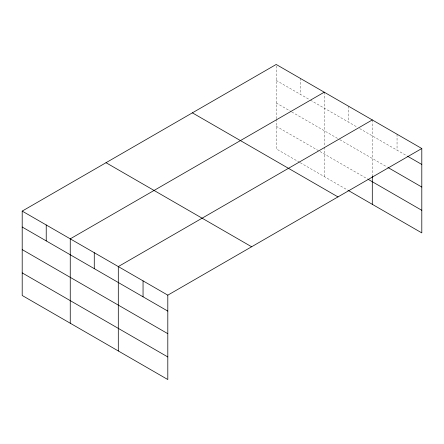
<?xml version="1.0" encoding="UTF-8"?>
<svg xmlns="http://www.w3.org/2000/svg" width="444" height="444" viewBox="0 0 444 444"><rect width="100%" height="100%" fill="white"/><g stroke="black" fill="none" stroke-linecap="round" stroke-linejoin="round"><path stroke-width="0.33" stroke-dasharray="2.22 1.67" d="M276.196 118.72L276.196 64.458M276.196 80.386L309.829 99.806M310.434 100.15L357.281 127.2M359.684 128.588L407.065 155.944M276.196 102.975L291.214 111.644M291.813 111.993L339.26 139.388M339.86 139.732L387.618 167.305M276.196 126.251L367.488 178.954M299.622 162.36L276.196 148.84L276.196 119.403M300.222 162.709L348.268 190.448M397.047 134.227L397.047 150.161M372.294 119.936L372.294 176.257M348.268 106.066L348.268 122M324.248 92.197L324.248 146.459M324.248 147.147L324.248 176.579M300.222 78.327L300.222 94.256"/><path stroke-width="0.67" d="M22.2 211.1L167.804 295.16L167.804 379.542L22.2 295.482L22.2 211.1L276.196 64.458L421.8 148.518L421.8 232.9L348.268 190.448M324.248 92.197L70.252 238.839L70.252 323.221M372.294 119.936L118.298 266.583L118.298 350.965M167.804 295.16L421.8 148.518M407.653 156.282L421.8 164.452M388.206 167.643L421.8 187.041M368.093 179.304L421.8 210.312M192.38 112.848L337.984 196.914M106.016 162.709L251.62 246.77M22.2 227.028L167.804 311.094M22.2 249.617L167.804 333.683M22.2 272.894L167.804 356.954M372.294 176.257L372.294 204.318M143.051 280.874L143.051 296.803M94.272 252.708L94.272 268.642M46.226 224.969L46.226 240.903"/></g></svg>
